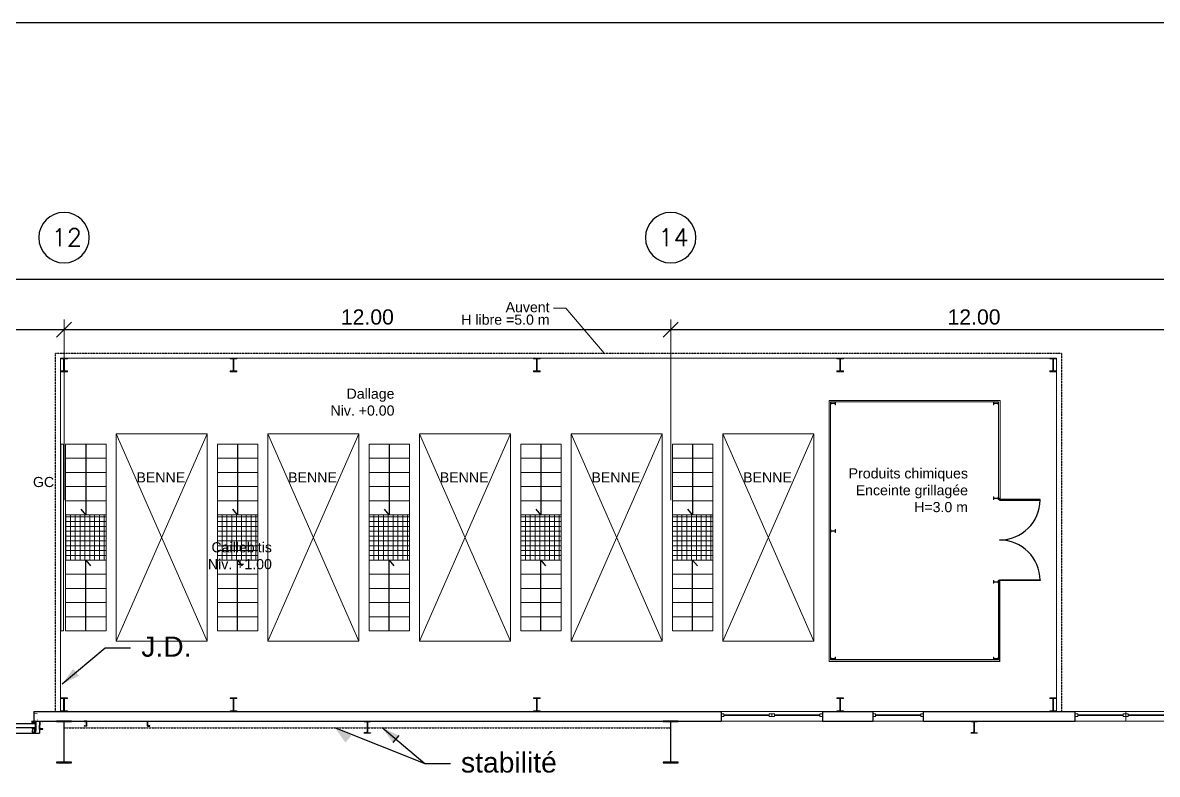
# Model space of a CAD drawing. Header units: metres. Extents: x 134472 to 303672, y 136880 to 366415.
# Drawn here: x 223279 to 245722, y 351545 to 366415 of the extents above; entities that cross this region are included whole.
import ezdxf
from ezdxf.enums import TextEntityAlignment as Align

# ---------------------------------------------------------------- set-up
doc = ezdxf.new("R2010")
doc.units = ezdxf.units.M
doc.header["$LTSCALE"] = 2
doc.header["$MEASUREMENT"] = 0
doc.linetypes.add('CONTINU', pattern=[0])
doc.linetypes.add('Planta_2$0$CACHE', pattern=[0.375, 0.25, -0.125])
for name, color, linetype in [('0.1TEN', 133, 'Planta_2$0$CACHE'), ('1', 5, 'Continuous'), ('CFD-Shell Sectional doors', 7, 'Continuous'), ('CFD-Text', 7, 'Continuous'), ('hojo', 255, 'Continuous'), ('MOJI', 7, 'Continuous'), ('slh-aa-joint de désolidarisation', 1, 'Continuous'), ('SUMPO 400', 6, 'Continuous')]:
    doc.layers.add(name, color=color, linetype=linetype)
for name, color, linetype, lineweight in [('0.30', 1, 'Continuous', 30), ('Essais', 4, 'Continuous', 0), ('slh-aa-caillebottis', 9, 'Continuous', 0), ('slh-aa-chassis', 3, 'Continuous', 0), ('slh-aa-dallage', 7, 'Continuous', 0), ('slh-aa-garde-corps', 1, 'Continuous', 0), ('slh-aa-grillage', 1, 'Continuous', 0), ('slh-aa-profilés', 6, 'Continuous', 0), ('slh-aa-textes', 8, 'Continuous', 0)]:
    doc.layers.add(name, color=color, linetype=linetype, lineweight=lineweight)
doc.styles.add('A030-07$0$ROMANS', font='romans')
doc.styles.add('arial', font='arial.ttf')
doc.styles.add('Style-Arial', font='arial.ttf')

# ---------------------------------------------------------------- blocks, each defined once
blk = doc.blocks.new('_Oblique')
at = {"color": 0, "linetype": 'ByBlock', "lineweight": -2}
blk.add_line((0.5, 0.5), (-0.5, -0.5), dxfattribs=at)
blk = doc.blocks.new('chassis simple 1m')
at = {"layer": 'slh-aa-chassis', "linetype": 'CONTINU', "lineweight": 0}
for p, q in [((0, 0), (50, 0)), ((0, 0), (0, -50)), ((50, 0), (50, -50)), ((0, -50), (50, -50)), ((20, -50), (20, -950)), ((30, -50), (30, -950)), ((0, -950), (50, -950)), ((0, -950), (0, -1000)), ((0, -1000), (50, -1000)), ((50, -950), (50, -1000))]:
    blk.add_line(p, q, dxfattribs=at)
blk = doc.blocks.new('*U28')
at = {"layer": 'slh-aa-chassis'}
for p, q in [((-1000, -90), (-1000, 90)), ((1000, -90), (1000, 90))]:
    blk.add_line(p, q, dxfattribs=at)
at = {"layer": 'slh-aa-chassis', "rotation": 90}
for p in [(-1000, 0), (0, 0)]:
    blk.add_blockref('chassis simple 1m', p, dxfattribs=at)

msp = doc.modelspace()

# ---------------------------------------------------------------- hatches: boundary and pattern name
at = {"layer": 'MOJI', "extrusion": (0, 0, -1)}
h = msp.add_hatch(color=256, dxfattribs=at)
h.paths.add_polyline_path([(-224062.803, 353334.028), (-224335.681, 353563.752), (-224276.889, 353633.589)])
h.paths.add_polyline_path([(-224062.803, 353334.028), (-224394.474, 353493.916), (-224335.681, 353563.752)])
at = {"layer": 'slh-aa-caillebottis', "linetype": 'Continuous', "lineweight": 0}
h = msp.add_hatch(dxfattribs=at)
h.set_pattern_fill('NET', color=256, scale=30, style=0)
h.set_pattern_definition([(0, (224129.09, 355781.82), (0, 95.25), []), (90, (224129.09, 355781.82), (-95.25, 6e-15), [])])
h.paths.add_polyline_path([(224129.086, 355781.817), (224929.086, 355781.817), (224929.086, 356676.817), (224129.086, 356676.817)])
h = msp.add_hatch(dxfattribs=at)
h.set_pattern_fill('NET', color=256, scale=30, style=0)
h.set_pattern_definition([(0, (227129.09, 355781.82), (0, 95.25), []), (90, (227129.09, 355781.82), (-95.25, 6e-15), [])])
h.paths.add_polyline_path([(227129.086, 355781.817), (227929.086, 355781.817), (227929.086, 356676.817), (227129.086, 356676.817)])
h = msp.add_hatch(dxfattribs=at)
h.set_pattern_fill('NET', color=256, scale=30, style=0)
h.set_pattern_definition([(0, (230129.09, 355781.82), (0, 95.25), []), (90, (230129.09, 355781.82), (-95.25, 6e-15), [])])
h.paths.add_polyline_path([(230129.086, 355781.817), (230929.086, 355781.817), (230929.086, 356676.817), (230129.086, 356676.817)])
h = msp.add_hatch(dxfattribs=at)
h.set_pattern_fill('NET', color=256, scale=30, style=0)
h.set_pattern_definition([(0, (233129.09, 355781.82), (0, 95.25), []), (90, (233129.09, 355781.82), (-95.25, 6e-15), [])])
h.paths.add_polyline_path([(233129.086, 355781.817), (233929.086, 355781.817), (233929.086, 356676.817), (233129.086, 356676.817)])
h = msp.add_hatch(dxfattribs=at)
h.set_pattern_fill('NET', color=256, scale=30, style=0)
h.set_pattern_definition([(0, (236129.09, 355781.82), (0, 95.25), []), (90, (236129.09, 355781.82), (-95.25, 6e-15), [])])
h.paths.add_polyline_path([(236129.086, 355781.817), (236929.086, 355781.817), (236929.086, 356676.817), (236129.086, 356676.817)])
at = {"layer": 'slh-aa-joint de désolidarisation'}
h = msp.add_hatch(color=256, dxfattribs=at)
h.paths.add_polyline_path([(229662.885, 352172.883), (229448.799, 352472.444), (229721.677, 352242.72)])
h.paths.add_polyline_path([(229721.677, 352242.72), (229448.799, 352472.444), (229780.47, 352312.556)])
h = msp.add_hatch(color=256, dxfattribs=at)
h.paths.add_polyline_path([(230601.372, 352172.883), (230387.286, 352472.444), (230660.164, 352242.72)])
h.paths.add_polyline_path([(230660.164, 352242.72), (230387.286, 352472.444), (230718.957, 352312.556)])

# ---------------------------------------------------------------- linework, layer by layer
at = {"flags": 128}
for points in [[(223461.617, 352599.249), (223461.616, 352559.311)], [(223541.493, 352599.248), (223461.616, 352559.311)], [(223541.492, 352559.31), (223461.617, 352599.249)], [(223541.493, 352599.248), (223541.489, 352409.542)], [(223611.384, 352599.246), (223611.379, 352359.618)], [(220381.697, 352359.689), (223611.379, 352359.613)], [(220467.081, 352471.521), (223526, 352471.449)], [(223526.002, 352541.023), (220467.082, 352541.095)], [(223541.49, 352453.172), (223461.614, 352453.173)], [(223461.616, 352559.311), (223541.492, 352559.31)], [(223481.582, 352391.432), (223481.582, 352433.204)], [(223521.519, 352391.431), (223521.52, 352433.203)], [(223526.002, 352541.028), (223526, 352471.454)]]:
    msp.add_lwpolyline(points, dxfattribs=at)
for centre, radius, start, end in [((223501.551, 352409.543), 39.938, 179.9987716, 359.9987716), ((223501.551, 352433.204), 19.969, 359.9987716, 179.9987716), ((223501.55, 352391.432), 19.969, 179.9987717, 359.9987717)]:
    msp.add_arc(centre, radius, start, end)
at = {"layer": '0.1TEN', "ltscale": 10}
for p, q in [((223929.086, 359879.317), (243829.086, 359879.317)), ((223929.086, 352789.317), (223929.086, 359879.317)), ((243829.086, 359879.317), (243829.086, 352779.317)), ((224099.586, 352468.067), (230090.086, 352468.067)), ((230103.086, 352468.067), (236090.086, 352468.067))]:
    msp.add_line(p, q, dxfattribs=at)
at = {"layer": '0.30'}
msp.add_line((242602.56, 355380.007), (242602.56, 353787.334), dxfattribs=at)
at = {"layer": '0.30', "linetype": 'Continuous'}
for p, q in [((237096.586, 352789.317), (237096.586, 352599.317)), ((239096.586, 352789.317), (239096.586, 352599.317)), ((240096.586, 352789.317), (240096.586, 352599.317)), ((241096.586, 352599.317), (241096.586, 352789.317)), ((244096.586, 352599.317), (244096.586, 352789.317))]:
    msp.add_line(p, q, dxfattribs=at)
at = {"layer": '0.30', "flags": 128}
for points in [[(242602.56, 357000.007), (242582.56, 357000.007)], [(242602.56, 356980.007), (242582.56, 356980.007)], [(242602.56, 355380.007), (242582.56, 355380.007)], [(242582.56, 355380.007), (242582.56, 353807.334)], [(242602.56, 355360.007), (242582.56, 355360.007)], [(242582.56, 353807.334), (239259.086, 353807.334)], [(223496.651, 352789.317), (223496.651, 352599.317)], [(223496.651, 352789.317), (237096.586, 352789.317)], [(223496.651, 352789.317), (224096.586, 352789.317)], [(223496.651, 352599.317), (224096.586, 352599.317)], [(224096.586, 352599.317), (236096.586, 352599.317)], [(236096.586, 352599.317), (237096.586, 352599.317)], [(239096.586, 352789.317), (240096.586, 352789.317)], [(239096.586, 352599.317), (240096.586, 352599.317)], [(241096.586, 352789.317), (244096.586, 352789.317)], [(241096.586, 352599.317), (244096.586, 352599.317)]]:
    msp.add_lwpolyline(points, dxfattribs=at)
at = {"layer": '0.30'}
for centre, start, end in [((242602.56, 356980.007), 270, 359.5225462), ((242602.56, 355380.007), 0.4774538, 90)]:
    msp.add_arc(centre, 800, start, end, dxfattribs=at)
for points in [[(242582.56, 357000.007), (242602.56, 357000.007), (242602.56, 356980.007), (242582.56, 356980.007)], [(243402.532, 356980.007), (242602.56, 356980.007), (242602.56, 356970.007), (243402.532, 356970.007)], [(242582.56, 355360.007), (242602.56, 355360.007), (242602.56, 355380.007), (242582.56, 355380.007)], [(243402.532, 355380.007), (242602.56, 355380.007), (242602.56, 355390.007), (243402.532, 355390.007)]]:
    msp.add_3dface(points, dxfattribs=at)
at = {"layer": '1', "color": 5, "linetype": 'Continuous', "ltscale": 2}
for p, q in [((223611.384, 352599.317), (223676.384, 352599.317)), ((223611.384, 352599.317), (223611.384, 352519.317)), ((223618.884, 352577.124), (223618.884, 352519.317)), ((223671.323, 352591.013), (223628.547, 352587.59)), ((223676.384, 352599.317), (223676.384, 352596.495)), ((224546.586, 352599.317), (224496.586, 352599.317)), ((224496.586, 352599.317), (224496.586, 352597.731)), ((224500.727, 352593.245, 0), (224531.086, 352590.817)), ((224540.586, 352517.317), (224540.586, 352581.317)), ((224546.586, 352499.317), (224546.586, 352599.317)), ((225746.586, 352499.317), (225746.586, 352599.317)), ((225746.586, 352599.317), (225796.586, 352599.317)), ((225752.586, 352517.317), (225752.586, 352581.317)), ((225792.445, 352593.245, 0), (225762.086, 352590.817)), ((225796.586, 352599.317), (225796.586, 352597.731)), ((230036.586, 352589.517), (230036.586, 352599.317)), ((230036.586, 352589.517), (230078.486, 352589.517)), ((230093.486, 352574.517), (230093.486, 352384.117)), ((230099.686, 352574.517), (230099.686, 352384.117)), ((230114.686, 352589.517), (230156.586, 352589.517)), ((242036.586, 352589.517), (242036.586, 352599.317)), ((242036.586, 352589.517), (242078.486, 352589.517)), ((242093.486, 352574.517), (242093.486, 352384.117)), ((242099.686, 352574.517), (242099.686, 352384.117)), ((242114.686, 352589.517), (242156.586, 352589.517)), ((223611.384, 352439.317), (223611.384, 352519.317)), ((223611.384, 352439.317), (223676.384, 352439.317)), ((223618.884, 352461.511), (223618.884, 352519.317)), ((223671.323, 352447.622), (223628.547, 352451.044)), ((223676.384, 352439.317), (223676.384, 352442.14)), ((224496.586, 352499.317), (224496.586, 352500.902)), ((224546.586, 352499.317), (224496.586, 352499.317)), ((224500.727, 352505.388, 0), (224531.086, 352507.817)), ((225746.586, 352499.317), (225796.586, 352499.317)), ((225792.445, 352505.388, 0), (225762.086, 352507.817)), ((225796.586, 352499.317), (225796.586, 352500.902)), ((230078.486, 352369.117), (230036.586, 352369.117)), ((230114.686, 352369.117), (230156.586, 352369.117)), ((242078.486, 352369.117), (242036.586, 352369.117)), ((242114.686, 352369.117), (242156.586, 352369.117))]:
    msp.add_line(p, q, dxfattribs=at)
at = {"layer": '1', "color": 5, "linetype": 'Continuous', "ltscale": 2410.095415}
for points in [[(223946.586, 352587.317), (224246.586, 352587.317), (224246.586, 352599.317), (223946.586, 352599.317), (223946.586, 352587.317)], [(224093.586, 351787.317), (224099.586, 351787.317), (224099.586, 352587.317), (224093.586, 352587.317), (224093.586, 351787.317)], [(235946.586, 352587.317), (236246.586, 352587.317), (236246.586, 352599.317), (235946.586, 352599.317), (235946.586, 352587.317)], [(236093.586, 351787.317), (236099.586, 351787.317), (236099.586, 352587.317), (236093.586, 352587.317), (236093.586, 351787.317)], [(223946.586, 351775.317), (224246.586, 351775.317), (224246.586, 351787.317), (223946.586, 351787.317), (223946.586, 351775.317)], [(235946.586, 351775.317), (236246.586, 351775.317), (236246.586, 351787.317), (235946.586, 351787.317), (235946.586, 351775.317)]]:
    msp.add_lwpolyline(points, close=True, dxfattribs=at)
at = {"layer": '1', "color": 5, "linetype": 'Continuous', "ltscale": 2}
for points in [[(230036.586, 352599.317), (230156.586, 352599.317), (230156.586, 352589.517)], [(242036.586, 352599.317), (242156.586, 352599.317), (242156.586, 352589.517)], [(230156.586, 352369.117), (230156.586, 352359.317), (230036.586, 352359.317), (230036.586, 352369.117)], [(242156.586, 352369.117), (242156.586, 352359.317), (242036.586, 352359.317), (242036.586, 352369.117)]]:
    msp.add_lwpolyline(points, dxfattribs=at)
for centre, radius, start, end in [((223629.384, 352577.124), 10.5, 94.5739213, 180), ((223670.884, 352596.495), 5.5, 274.5739213, 0), ((224501.086, 352597.731), 4.5, 180, 265.4260787), ((224531.086, 352581.317), 9.5, 0, 90), ((225762.086, 352581.317), 9.5, 90, 180), ((225792.086, 352597.731), 4.5, 274.5739213, 0), ((230078.486, 352574.517), 15, 0, 90), ((230114.686, 352574.517), 15, 90, 180), ((242078.486, 352574.517), 15, 0, 90), ((242114.686, 352574.517), 15, 90, 180), ((223629.384, 352461.511), 10.5, 180, 265.4260787), ((223670.884, 352442.14), 5.5, 0, 85.4260787), ((224501.086, 352500.902), 4.5, 94.5739213, 180), ((224531.086, 352517.317), 9.5, 270, 0), ((225762.086, 352517.317), 9.5, 180, 270), ((225792.086, 352500.902), 4.5, 0, 85.4260787), ((230078.486, 352384.117), 15, 270, 0), ((230114.686, 352384.117), 15, 180, 270), ((242078.486, 352384.117), 15, 270, 0), ((242114.686, 352384.117), 15, 180, 270)]:
    msp.add_arc(centre, radius, start, end, dxfattribs=at)
at = {"layer": 'CFD-Shell Sectional doors', "flags": 128}
msp.add_lwpolyline([(223461.617, 352599.249), (223611.384, 352599.246)], dxfattribs=at)
at = {"layer": 'CFD-Shell Sectional doors', "const_width": 11.494, "flags": 128}
msp.add_lwpolyline([(223564.848, 352636.587), (223564.847, 352595.206), (223496.647, 352595.208), (223496.651, 352752.506), (223564.852, 352752.504), (223564.851, 352741.11)], dxfattribs=at)
at = {"layer": 'CFD-Text', "flags": 128}
for points in [[(224096.586, 362662.877, 1), (224096.586, 361662.877, 1)], [(236096.586, 362662.877, 1), (236096.586, 361662.877, 1)]]:
    msp.add_lwpolyline(points, format="xyb", close=True, dxfattribs=at)
at = {"layer": 'Essais'}
for p, q in [((226929.086, 358279.317), (225129.086, 354179.317)), ((226929.086, 354179.317), (225129.086, 358279.317)), ((225129.086, 354179.317), (225129.086, 358279.317)), ((225129.086, 358279.317), (226929.086, 358279.317)), ((226929.086, 358279.317), (226929.086, 354179.317)), ((229929.086, 358279.317), (228129.086, 354179.317)), ((229929.086, 354179.317), (228129.086, 358279.317)), ((228129.086, 354179.317), (228129.086, 358279.317)), ((228129.086, 358279.317), (229929.086, 358279.317)), ((229929.086, 358279.317), (229929.086, 354179.317)), ((232929.086, 358279.317), (231129.086, 354179.317)), ((232929.086, 354179.317), (231129.086, 358279.317)), ((231129.086, 354179.317), (231129.086, 358279.317)), ((231129.086, 358279.317), (232929.086, 358279.317)), ((232929.086, 358279.317), (232929.086, 354179.317)), ((235929.086, 358279.317), (234129.086, 354179.317)), ((235929.086, 354179.317), (234129.086, 358279.317)), ((234129.086, 354179.317), (234129.086, 358279.317)), ((234129.086, 358279.317), (235929.086, 358279.317)), ((235929.086, 358279.317), (235929.086, 354179.317)), ((238929.086, 358279.317), (237129.086, 354179.317)), ((238929.086, 354179.317), (237129.086, 358279.317)), ((237129.086, 354179.317), (237129.086, 358279.317)), ((237129.086, 358279.317), (238929.086, 358279.317)), ((238929.086, 358279.317), (238929.086, 354179.317)), ((226929.086, 354179.317), (225129.086, 354179.317)), ((229929.086, 354179.317), (228129.086, 354179.317)), ((232929.086, 354179.317), (231129.086, 354179.317)), ((235929.086, 354179.317), (234129.086, 354179.317)), ((238929.086, 354179.317), (237129.086, 354179.317))]:
    msp.add_line(p, q, dxfattribs=at)
at = {"layer": 'hojo'}
msp.add_lwpolyline([(134472.159, 248215.259), (303672.159, 248215.259), (303672.159, 366415.259), (134472.159, 366415.259)], close=True, dxfattribs=at)
msp.add_lwpolyline([(134472.159, 248215.259), (303672.159, 248215.259), (303672.159, 366415.259), (134472.159, 366415.259)], close=True, dxfattribs=at)
at = {"layer": 'MOJI', "flags": 128}
msp.add_lwpolyline([(224062.803, 353334.028), (224911.988, 354048.921), (225414.797, 354048.921)], dxfattribs=at)
at = {"layer": 'slh-aa-caillebottis'}
for p, q in [((224929.086, 358076.817), (224129.086, 358076.817)), ((224129.086, 358076.817), (224129.086, 354381.817)), ((224929.086, 358076.817), (224929.086, 354381.817)), ((227129.086, 358076.817), (227129.086, 354381.817)), ((227929.086, 358076.817), (227129.086, 358076.817)), ((227929.086, 358076.817), (227929.086, 354381.817)), ((230929.086, 358076.817), (230129.086, 358076.817)), ((230129.086, 358076.817), (230129.086, 354381.817)), ((230929.086, 358076.817), (230929.086, 354381.817)), ((233929.086, 358076.817), (233129.086, 358076.817)), ((233129.086, 358076.817), (233129.086, 354381.817)), ((233929.086, 358076.817), (233929.086, 354381.817)), ((236929.086, 358076.817), (236129.086, 358076.817)), ((236129.086, 358076.817), (236129.086, 354381.817)), ((236929.086, 358076.817), (236929.086, 354381.817)), ((224929.086, 357796.817), (224129.086, 357796.817)), ((227929.086, 357796.817), (227129.086, 357796.817)), ((230929.086, 357796.817), (230129.086, 357796.817)), ((233929.086, 357796.817), (233129.086, 357796.817)), ((236929.086, 357796.817), (236129.086, 357796.817)), ((224929.086, 357516.817), (224129.086, 357516.817)), ((227929.086, 357516.817), (227129.086, 357516.817)), ((230929.086, 357516.817), (230129.086, 357516.817)), ((233929.086, 357516.817), (233129.086, 357516.817)), ((236929.086, 357516.817), (236129.086, 357516.817)), ((224929.086, 357236.817), (224129.086, 357236.817)), ((227929.086, 357236.817), (227129.086, 357236.817)), ((230929.086, 357236.817), (230129.086, 357236.817)), ((233929.086, 357236.817), (233129.086, 357236.817)), ((236929.086, 357236.817), (236129.086, 357236.817)), ((224929.086, 356956.817), (224129.086, 356956.817)), ((227929.086, 356956.817), (227129.086, 356956.817)), ((230929.086, 356956.817), (230129.086, 356956.817)), ((233929.086, 356956.817), (233129.086, 356956.817)), ((236929.086, 356956.817), (236129.086, 356956.817)), ((224929.086, 356676.817), (224129.086, 356676.817)), ((227129.086, 356681.817), (227129.086, 354381.817)), ((227129.086, 356681.817), (227129.086, 354381.817)), ((227929.086, 356676.817), (227129.086, 356676.817)), ((227929.086, 356681.817), (227929.086, 354381.817)), ((227929.086, 356681.817), (227929.086, 354381.817)), ((230929.086, 356681.817), (230129.086, 356681.817)), ((230129.086, 356681.817), (230129.086, 354381.817)), ((230929.086, 356676.817), (230129.086, 356676.817)), ((230929.086, 356681.817), (230929.086, 354381.817)), ((233929.086, 356681.817), (233129.086, 356681.817)), ((233129.086, 356681.817), (233129.086, 354381.817)), ((233929.086, 356676.817), (233129.086, 356676.817)), ((233929.086, 356681.817), (233929.086, 354381.817)), ((236929.086, 356681.817), (236129.086, 356681.817)), ((236129.086, 356681.817), (236129.086, 354381.817)), ((236929.086, 356676.817), (236129.086, 356676.817)), ((236929.086, 356681.817), (236929.086, 354381.817)), ((224929.086, 355781.817), (224129.086, 355781.817)), ((227929.086, 355781.817), (227129.086, 355781.817)), ((230929.086, 355781.817), (230129.086, 355781.817)), ((233929.086, 355781.817), (233129.086, 355781.817)), ((236929.086, 355781.817), (236129.086, 355781.817)), ((224929.086, 355501.817), (224129.086, 355501.817)), ((227929.086, 355501.817), (227129.086, 355501.817)), ((230929.086, 355501.817), (230129.086, 355501.817)), ((233929.086, 355501.817), (233129.086, 355501.817)), ((236929.086, 355501.817), (236129.086, 355501.817)), ((224929.086, 355221.817), (224129.086, 355221.817)), ((227929.086, 355221.817), (227129.086, 355221.817)), ((230929.086, 355221.817), (230129.086, 355221.817)), ((233929.086, 355221.817), (233129.086, 355221.817)), ((236929.086, 355221.817), (236129.086, 355221.817)), ((224929.086, 354941.817), (224129.086, 354941.817)), ((227929.086, 354941.817), (227129.086, 354941.817)), ((230929.086, 354941.817), (230129.086, 354941.817)), ((233929.086, 354941.817), (233129.086, 354941.817)), ((236929.086, 354941.817), (236129.086, 354941.817)), ((224929.086, 354661.817), (224129.086, 354661.817)), ((227929.086, 354661.817), (227129.086, 354661.817)), ((230929.086, 354661.817), (230129.086, 354661.817)), ((233929.086, 354661.817), (233129.086, 354661.817)), ((236929.086, 354661.817), (236129.086, 354661.817)), ((224929.086, 354381.817), (224129.086, 354381.817)), ((227929.086, 354381.817), (227129.086, 354381.817)), ((230929.086, 354381.817), (230129.086, 354381.817)), ((233929.086, 354381.817), (233129.086, 354381.817)), ((236929.086, 354381.817), (236129.086, 354381.817))]:
    msp.add_line(p, q, dxfattribs=at)
at = {"layer": 'slh-aa-caillebottis', "lineweight": 30}
for p, q in [((224529.086, 358076.817), (224529.086, 356681.817)), ((227529.086, 358076.817), (227529.086, 356681.817)), ((230529.086, 358076.817), (230529.086, 356681.817)), ((233529.086, 358076.817), (233529.086, 356681.817)), ((236529.086, 358076.817), (236529.086, 356681.817)), ((224529.086, 356681.817), (224434.752, 356792.268)), ((227529.086, 356681.817), (227434.752, 356792.268)), ((230529.086, 356681.817), (230434.752, 356792.268)), ((233529.086, 356681.817), (233434.752, 356792.268)), ((236529.086, 356681.817), (236434.752, 356792.268)), ((224529.086, 354381.817), (224529.086, 355781.817)), ((224529.086, 355781.817), (224623.42, 355671.366)), ((227529.086, 354381.817), (227529.086, 355781.817)), ((227529.086, 355781.817), (227623.42, 355671.366)), ((230529.086, 354381.817), (230529.086, 355781.817)), ((230529.086, 355781.817), (230623.42, 355671.366)), ((233529.086, 354381.817), (233529.086, 355781.817)), ((233529.086, 355781.817), (233623.42, 355671.366)), ((236529.086, 354381.817), (236529.086, 355781.817)), ((236529.086, 355781.817), (236623.42, 355671.366))]:
    msp.add_line(p, q, dxfattribs=at)
at = {"layer": 'slh-aa-caillebottis', "linetype": 'Continuous', "lineweight": 0}
for points in [[(224129.086, 355781.817), (224929.086, 355781.817), (224929.086, 356676.817), (224129.086, 356676.817)], [(227129.086, 355781.817), (227929.086, 355781.817), (227929.086, 356676.817), (227129.086, 356676.817)], [(230129.086, 355781.817), (230929.086, 355781.817), (230929.086, 356676.817), (230129.086, 356676.817)], [(233129.086, 355781.817), (233929.086, 355781.817), (233929.086, 356676.817), (233129.086, 356676.817)], [(236129.086, 355781.817), (236929.086, 355781.817), (236929.086, 356676.817), (236129.086, 356676.817)]]:
    msp.add_lwpolyline(points, close=True, dxfattribs=at)
at = {"layer": 'slh-aa-caillebottis'}
for points in [[(224929.086, 358076.817), (224129.086, 358076.817), (224129.086, 357796.817), (224929.086, 357796.817)], [(227929.086, 358076.817), (227129.086, 358076.817), (227129.086, 357796.817), (227929.086, 357796.817)], [(230929.086, 358076.817), (230129.086, 358076.817), (230129.086, 357796.817), (230929.086, 357796.817)], [(233929.086, 358076.817), (233129.086, 358076.817), (233129.086, 357796.817), (233929.086, 357796.817)], [(236929.086, 358076.817), (236129.086, 358076.817), (236129.086, 357796.817), (236929.086, 357796.817)]]:
    msp.add_3dface(points, dxfattribs=at)
at = {"layer": 'slh-aa-chassis'}
for p, q in [((237096.586, 352599.317), (237096.586, 352789.317)), ((239096.586, 352599.317), (239096.586, 352789.317)), ((240096.586, 352599.317), (240096.586, 352789.317)), ((241096.586, 352599.317), (241096.586, 352789.317)), ((244096.586, 352599.317), (244096.586, 352789.317))]:
    msp.add_line(p, q, dxfattribs=at)
at = {"layer": 'slh-aa-chassis', "linetype": 'Continuous'}
for p, q in [((237096.586, 352789.317), (239096.586, 352789.317)), ((237096.586, 352599.317), (239096.586, 352599.317)), ((241096.586, 352789.317), (240096.586, 352789.317)), ((241096.586, 352599.317), (240096.586, 352599.317)), ((247096.586, 352789.317), (244096.586, 352789.317)), ((244096.586, 352599.317), (247096.586, 352599.317))]:
    msp.add_line(p, q, dxfattribs=at)
at = {"layer": 'slh-aa-chassis', "linetype": 'CONTINU', "lineweight": 0}
msp.add_line((245096.586, 352689.317), (245096.586, 352739.317), dxfattribs=at)
at = {"layer": 'slh-aa-dallage'}
for p, q in [((224029.086, 359779.317), (243729.086, 359779.317)), ((224029.086, 352789.317), (224029.086, 359779.317)), ((243729.086, 359779.317), (243729.086, 352779.317))]:
    msp.add_line(p, q, dxfattribs=at)
at = {"layer": 'slh-aa-garde-corps'}
for p, q in [((224034.086, 358076.817), (224034.086, 354381.817)), ((224084.086, 358076.817), (224034.086, 358076.817)), ((224084.086, 358076.817), (224084.086, 354381.817))]:
    msp.add_line(p, q, dxfattribs=at)
at = {"layer": 'slh-aa-garde-corps', "linetype": 'Continuous', "lineweight": 0}
msp.add_line((224084.086, 354381.817), (224034.086, 354381.817), dxfattribs=at)
at = {"layer": 'slh-aa-grillage'}
for p, q in [((239229.086, 358942.334), (242612.56, 358942.334)), ((239229.086, 353777.334), (239229.086, 358942.334)), ((239259.086, 358912.334), (242582.56, 358912.334)), ((239259.086, 358912.334), (239259.086, 353807.334)), ((242612.56, 358942.334), (242612.56, 356980.007)), ((239229.086, 353777.334), (242612.56, 353777.334))]:
    msp.add_line(p, q, dxfattribs=at)
at = {"layer": 'slh-aa-grillage', "flags": 128}
msp.add_lwpolyline([(242582.56, 358912.334), (242582.56, 356980.007)], dxfattribs=at)
at = {"layer": 'slh-aa-joint de désolidarisation', "flags": 128}
for points in [[(229448.799, 352472.444), (231236.471, 351757.552), (231739.279, 351757.552)], [(230387.286, 352472.444), (231236.471, 351757.552), (231739.279, 351757.552)], [(230718.957, 352312.556), (230601.372, 352172.883)]]:
    msp.add_lwpolyline(points, dxfattribs=at)
at = {"layer": 'slh-aa-profilés', "flags": 128}
for points in [[(224089.086, 359524.317), (224029.086, 359524.317), (224029.086, 359509.317), (224164.086, 359509.317), (224164.086, 359524.317), (224104.086, 359524.317), (224104.086, 359764.317), (224164.086, 359764.317), (224164.086, 359779.317), (224029.086, 359779.317), (224029.086, 359764.317), (224089.086, 359764.317)], [(227441.674, 359524.317), (227381.674, 359524.317), (227381.674, 359509.317), (227516.674, 359509.317), (227516.674, 359524.317), (227456.674, 359524.317), (227456.674, 359764.317), (227516.674, 359764.317), (227516.674, 359779.317), (227381.674, 359779.317), (227381.674, 359764.317), (227441.674, 359764.317)], [(233441.674, 359524.317), (233381.674, 359524.317), (233381.674, 359509.317), (233516.674, 359509.317), (233516.674, 359524.317), (233456.674, 359524.317), (233456.674, 359764.317), (233516.674, 359764.317), (233516.674, 359779.317), (233381.674, 359779.317), (233381.674, 359764.317), (233441.674, 359764.317)], [(239441.674, 359524.317), (239381.674, 359524.317), (239381.674, 359509.317), (239516.674, 359509.317), (239516.674, 359524.317), (239456.674, 359524.317), (239456.674, 359764.317), (239516.674, 359764.317), (239516.674, 359779.317), (239381.674, 359779.317), (239381.674, 359764.317), (239441.674, 359764.317)], [(243654.086, 359524.317), (243594.086, 359524.317), (243594.086, 359509.317), (243729.086, 359509.317), (243729.086, 359524.317), (243669.086, 359524.317), (243669.086, 359764.317), (243729.086, 359764.317), (243729.086, 359779.317), (243594.086, 359779.317), (243594.086, 359764.317), (243654.086, 359764.317)], [(224089.086, 352804.317), (224029.086, 352804.317), (224029.086, 352789.317), (224164.086, 352789.317), (224164.086, 352804.317), (224104.086, 352804.317), (224104.086, 353044.317), (224164.086, 353044.317), (224164.086, 353059.317), (224029.086, 353059.317), (224029.086, 353044.317), (224089.086, 353044.317)], [(227441.674, 352804.317), (227381.674, 352804.317), (227381.674, 352789.317), (227516.674, 352789.317), (227516.674, 352804.317), (227456.674, 352804.317), (227456.674, 353044.317), (227516.674, 353044.317), (227516.674, 353059.317), (227381.674, 353059.317), (227381.674, 353044.317), (227441.674, 353044.317)], [(233441.674, 352804.317), (233381.674, 352804.317), (233381.674, 352789.317), (233516.674, 352789.317), (233516.674, 352804.317), (233456.674, 352804.317), (233456.674, 353044.317), (233516.674, 353044.317), (233516.674, 353059.317), (233381.674, 353059.317), (233381.674, 353044.317), (233441.674, 353044.317)], [(239441.674, 352804.317), (239381.674, 352804.317), (239381.674, 352789.317), (239516.674, 352789.317), (239516.674, 352804.317), (239456.674, 352804.317), (239456.674, 353044.317), (239516.674, 353044.317), (239516.674, 353059.317), (239381.674, 353059.317), (239381.674, 353044.317), (239441.674, 353044.317)], [(243654.086, 352804.317), (243594.086, 352804.317), (243594.086, 352789.317), (243729.086, 352789.317), (243729.086, 352804.317), (243669.086, 352804.317), (243669.086, 353044.317), (243729.086, 353044.317), (243729.086, 353059.317), (243594.086, 353059.317), (243594.086, 353044.317), (243654.086, 353044.317)]]:
    msp.add_lwpolyline(points, close=True, dxfattribs=at)
at = {"layer": 'slh-aa-profilés', "linetype": 'Continuous', "lineweight": 13, "flags": 128}
for points in [[(239352.086, 358888.334), (239266.086, 358888.334), (239266.086, 358912.334), (239259.086, 358912.334), (239259.086, 358857.334), (239266.086, 358857.334), (239266.086, 358881.334), (239352.086, 358881.334), (239352.086, 358857.334), (239359.086, 358857.334), (239359.086, 358912.334), (239352.086, 358912.334)], [(242575.56, 358888.334), (242489.56, 358888.334), (242489.56, 358912.334), (242482.56, 358912.334), (242482.56, 358857.334), (242489.56, 358857.334), (242489.56, 358881.334), (242575.56, 358881.334), (242575.56, 358857.334), (242582.56, 358857.334), (242582.56, 358912.334), (242575.56, 358912.334)], [(242575.56, 357004.007), (242489.56, 357004.007), (242489.56, 356980.007), (242482.56, 356980.007), (242482.56, 357035.007), (242489.56, 357035.007), (242489.56, 357011.007), (242575.56, 357011.007), (242575.56, 357035.007), (242582.56, 357035.007), (242582.56, 356980.007), (242575.56, 356980.007)], [(239352.086, 356363.334), (239266.086, 356363.334), (239266.086, 356387.334), (239259.086, 356387.334), (239259.086, 356332.334), (239266.086, 356332.334), (239266.086, 356356.334), (239352.086, 356356.334), (239352.086, 356332.334), (239359.086, 356332.334), (239359.086, 356387.334), (239352.086, 356387.334)], [(242575.56, 355356.007), (242489.56, 355356.007), (242489.56, 355380.007), (242482.56, 355380.007), (242482.56, 355325.007), (242489.56, 355325.007), (242489.56, 355349.007), (242575.56, 355349.007), (242575.56, 355325.007), (242582.56, 355325.007), (242582.56, 355380.007), (242575.56, 355380.007)], [(239352.086, 353838.334), (239266.086, 353838.334), (239266.086, 353862.334), (239259.086, 353862.334), (239259.086, 353807.334), (239266.086, 353807.334), (239266.086, 353831.334), (239352.086, 353831.334), (239352.086, 353807.334), (239359.086, 353807.334), (239359.086, 353862.334), (239352.086, 353862.334)], [(242575.56, 353838.334), (242489.56, 353838.334), (242489.56, 353862.334), (242482.56, 353862.334), (242482.56, 353807.334), (242489.56, 353807.334), (242489.56, 353831.334), (242575.56, 353831.334), (242575.56, 353807.334), (242582.56, 353807.334), (242582.56, 353862.334), (242575.56, 353862.334)]]:
    msp.add_lwpolyline(points, close=True, dxfattribs=at)
at = {"layer": 'slh-aa-textes'}
for p, q in [((234022.267, 360767.998), (233775.411, 360767.998)), ((234779.29, 359879.317), (234022.267, 360767.998))]:
    msp.add_line(p, q, dxfattribs=at)
at = {"layer": 'SUMPO 400'}
for p, q in [((158096.586, 361343.451), (272096.586, 361343.451)), ((212096.586, 360343.451), (224096.586, 360343.451)), ((224096.586, 360343.451), (236096.586, 360343.451)), ((236096.586, 360343.451), (248096.586, 360343.451))]:
    msp.add_line(p, q, dxfattribs=at)
at = {"layer": 'SUMPO 400', "lineweight": 0}
for p, q in [((224096.586, 356966.999), (224096.586, 360543.451)), ((224096.586, 356966.999), (224096.586, 360543.451)), ((236096.586, 356966.999), (236096.586, 360543.451)), ((236096.586, 358755.225), (236096.586, 360543.451))]:
    msp.add_line(p, q, dxfattribs=at)

# ---------------------------------------------------------------- block references
at = {"layer": 'slh-aa-chassis', "rotation": 90}
for p in [(237096.586, 352689.317), (238096.586, 352689.317), (240096.586, 352689.317), (244096.586, 352689.317)]:
    msp.add_blockref('chassis simple 1m', p, dxfattribs=at)
at = {"layer": 'slh-aa-chassis'}
msp.add_blockref('*U28', (246096.586, 352689.317), dxfattribs=at)
at = {"layer": 'SUMPO 400', "xscale": 300, "yscale": 300}
for p in [(224096.586, 360343.451), (236096.586, 360343.451)]:
    msp.add_blockref('_Oblique', p, dxfattribs=at)
at = {"layer": 'SUMPO 400', "xscale": 300, "yscale": 300, "rotation": 180}
for p in [(224096.586, 360343.451), (236096.586, 360343.451)]:
    msp.add_blockref('_Oblique', p, dxfattribs=at)

# ---------------------------------------------------------------- texts
at = {"layer": 'CFD-Text', "style": 'A030-07$0$ROMANS'}
for s, p in [('12', (224151.651, 362166.045)), ('14', (236151.651, 362166.045))]:
    msp.add_text(s, height=350, rotation=0.0000273, dxfattribs=at).set_placement(p, align=Align.MIDDLE_CENTER)
at = {"layer": 'MOJI', "insert": (225624.733, 354271.661), "char_height": 400, "width": 13020.2973, "attachment_point": 1, "style": 'arial'}
msp.add_mtext('J.D.', dxfattribs=at)
at = {"layer": 'slh-aa-joint de désolidarisation', "insert": (231949.216, 351980.292), "char_height": 400, "width": 13020.2973, "attachment_point": 1, "line_spacing_factor": 0.6, "style": 'arial'}
msp.add_mtext('stabilité', dxfattribs=at)
at = {"layer": 'slh-aa-textes', "insert": (233701.073, 360887.279), "char_height": 200, "width": 4675.6027, "attachment_point": 3, "line_spacing_factor": 0.740469, "style": 'arial'}
msp.add_mtext('Auvent\\PH libre =5.0 m', dxfattribs=at)
at = {"layer": 'slh-aa-textes', "char_height": 200, "attachment_point": 3, "style": 'arial'}
for s, insert in [('Dallage\\PNiv. +0.00', (230632.75, 359175.552)), ('Produits chimiques\\PEnceinte grillagée\\PH=3.0 m', (241976.788, 357598.975)), ('Caillebitis\\PNiv. +1.00', (228208.255, 356136.556))]:
    msp.add_mtext(s, dxfattribs=dict(at, insert=insert))
for s, insert, line_spacing_factor in [('BENNE', (226492.164, 357519.01), 0.734563), ('BENNE', (229492.164, 357519.01), 0.734563), ('BENNE', (232492.164, 357519.01), 0.734563), ('BENNE', (235492.164, 357519.01), 0.734563), ('BENNE', (238492.164, 357519.01), 0.734563), ('GC', (223901.529, 357428.212), 0.73751)]:
    msp.add_mtext(s, dxfattribs=dict(at, insert=insert, line_spacing_factor=line_spacing_factor))
at = {"layer": 'SUMPO 400', "linetype": 'Continuous', "style": 'Style-Arial'}
for p in [(229572.386, 360593.451), (241572.386, 360593.451)]:
    msp.add_text('12.00', height=300, dxfattribs=at).set_placement(p, align=Align.MIDDLE_LEFT)

doc.saveas('drawing.dxf')
